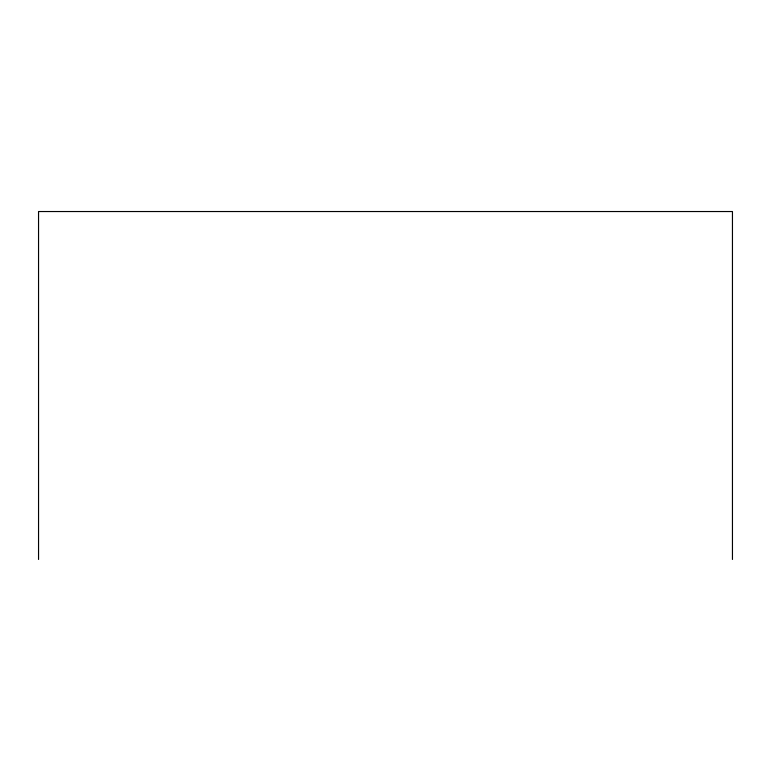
<?xml version="1.0" encoding="UTF-8"?>
<svg xmlns="http://www.w3.org/2000/svg" width="771" height="771" viewBox="0 0 771 771"><rect width="100%" height="100%" fill="white"/><g stroke="black" fill="none" stroke-linecap="round" stroke-linejoin="round"><path stroke-width="1.16" d="M732.45 559.467L732.45 211.533L38.55 211.533L38.55 559.467"/></g></svg>
